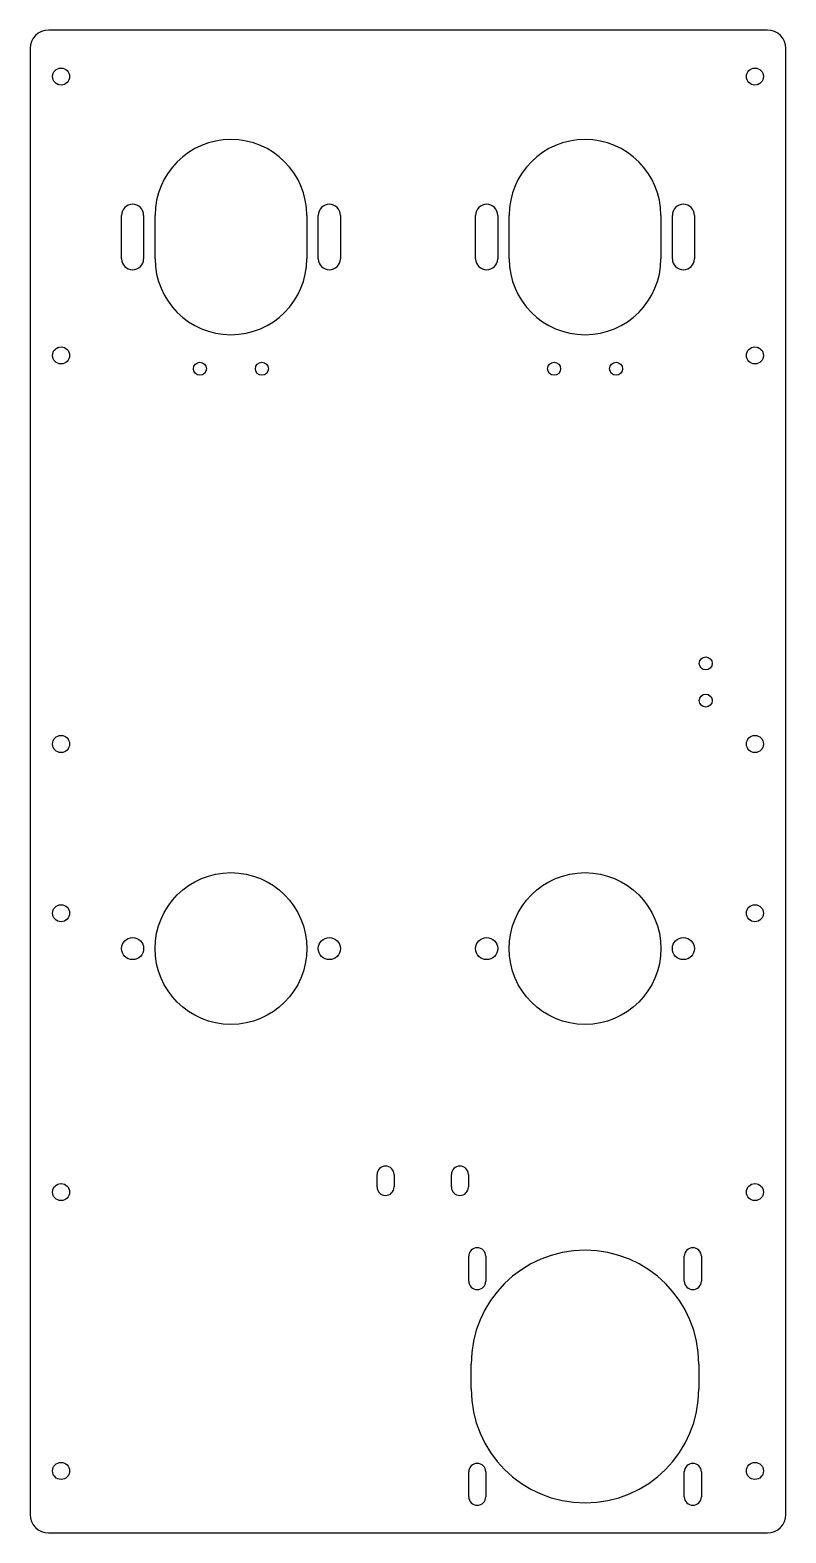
# Model space of a CAD drawing. Header units: millimetres. Extents: x -122 to 122, y 205 to 690.
import ezdxf

# ---------------------------------------------------------------- set-up
doc = ezdxf.new("R2010")
doc.units = ezdxf.units.MM

msp = doc.modelspace()

# ---------------------------------------------------------------- linework, layer by layer
for p, q in [((116, 690, 3.17), (-116, 690, 3.17)), ((-122, 684, 3.17), (-122, 211, 3.17)), ((122, 211, 3.17), (122, 684, 3.17)), ((-92.48, 616.19, 3.17), (-92.48, 630.19, 3.17)), ((-85.33, 630.19, 3.17), (-85.33, 616.19, 3.17)), ((-81.65, 616.19, 3.17), (-81.65, 630.19, 3.17)), ((-32.65, 630.19, 3.17), (-32.65, 616.19, 3.17)), ((-28.98, 616.19, 3.17), (-28.98, 630.19, 3.17)), ((-21.83, 630.19, 3.17), (-21.83, 616.19, 3.17)), ((21.83, 616.19, 3.17), (21.83, 630.19, 3.17)), ((28.98, 630.19, 3.17), (28.98, 616.19, 3.17)), ((32.65, 616.19, 3.17), (32.65, 630.19, 3.17)), ((81.65, 630.19, 3.17), (81.65, 616.19, 3.17)), ((85.33, 616.19, 3.17), (85.33, 630.19, 3.17)), ((92.48, 630.19, 3.17), (92.48, 616.19, 3.17)), ((-9.99, 316.65, 3.17), (-9.99, 320.65, 3.17)), ((-4.49, 320.65, 3.17), (-4.49, 316.65, 3.17)), ((14.01, 316.65, 3.17), (14.01, 320.65, 3.17)), ((19.51, 320.65, 3.17), (19.51, 316.65, 3.17)), ((19.61, 286.27, 3.17), (19.61, 294.27, 3.17)), ((25.11, 294.27, 3.17), (25.11, 286.27, 3.17)), ((89.19, 286.27, 3.17), (89.19, 294.27, 3.17)), ((94.69, 294.27, 3.17), (94.69, 286.27, 3.17)), ((20.4, 251.48, 3.17), (20.4, 259.48, 3.17)), ((93.9, 259.48, 3.17), (93.9, 251.48, 3.17)), ((19.61, 216.69, 3.17), (19.61, 224.69, 3.17)), ((25.11, 224.69, 3.17), (25.11, 216.69, 3.17)), ((89.19, 216.69, 3.17), (89.19, 224.69, 3.17)), ((94.69, 224.69, 3.17), (94.69, 216.69, 3.17)), ((-116, 205, 3.17), (116, 205, 3.17))]:
    msp.add_line(p, q)
for centre, radius in [((-112, 675, 3.17), 2.75), ((112, 675, 3.17), 2.75), ((-112, 585, 3.17), 2.75), ((112, 585, 3.17), 2.75), ((-67.15, 580.69, 3.17), 2.1), ((-47.15, 580.69, 3.17), 2.1), ((47.15, 580.69, 3.17), 2.1), ((67.15, 580.69, 3.17), 2.1), ((96.09, 485.6, 3.17), 2.1), ((96.09, 473.6, 3.17), 2.1), ((-112, 459.6, 3.17), 2.75), ((112, 459.6, 3.17), 2.75), ((-57.15, 393.59, 3.17), 24.5), ((57.15, 393.59, 3.17), 24.5), ((-112, 405, 3.17), 2.75), ((112, 405, 3.17), 2.75), ((-88.9, 393.59, 3.17), 3.57), ((-25.4, 393.59, 3.17), 3.57), ((25.4, 393.59, 3.17), 3.57), ((88.9, 393.59, 3.17), 3.57), ((-112, 315, 3.17), 2.75), ((112, 315, 3.17), 2.75), ((-112, 225, 3.17), 2.75), ((112, 225, 3.17), 2.75)]:
    msp.add_circle(centre, radius)
for centre, radius, start, end in [((-116, 684, 3.17), 6, 90, 180), ((116, 684, 3.17), 6, 0, 90), ((-57.15, 630.19, 3.17), 24.5, 0, 180), ((57.15, 630.19, 3.17), 24.5, 0, 180), ((-88.9, 630.19, 3.17), 3.57, 0, 180), ((-25.4, 630.19, 3.17), 3.57, 0, 180), ((25.4, 630.19, 3.17), 3.57, 0, 180), ((88.9, 630.19, 3.17), 3.57, 0, 180), ((-88.9, 616.19, 3.17), 3.57, 180, 360), ((-57.15, 616.19, 3.17), 24.5, 180, 360), ((-25.4, 616.19, 3.17), 3.57, 180, 360), ((25.4, 616.19, 3.17), 3.57, 180, 360), ((57.15, 616.19, 3.17), 24.5, 180, 360), ((88.9, 616.19, 3.17), 3.57, 180, 360), ((-7.24, 320.65, 3.17), 2.75, 0, 180), ((16.76, 320.65, 3.17), 2.75, 0, 180), ((-7.24, 316.65, 3.17), 2.75, 180, 360), ((16.76, 316.65, 3.17), 2.75, 180, 360), ((22.36, 294.27, 3.17), 2.75, 0, 180), ((57.15, 259.48, 3.17), 36.75, 0, 180), ((91.94, 294.27, 3.17), 2.75, 0, 180), ((22.36, 286.27, 3.17), 2.75, 180, 360), ((91.94, 286.27, 3.17), 2.75, 180, 360), ((57.15, 251.48, 3.17), 36.75, 180, 360), ((22.36, 224.69, 3.17), 2.75, 0, 180), ((91.94, 224.69, 3.17), 2.75, 0, 180), ((22.36, 216.69, 3.17), 2.75, 180, 360), ((91.94, 216.69, 3.17), 2.75, 180, 360), ((-116, 211, 3.17), 6, 180, 270), ((116, 211, 3.17), 6, -90, 0)]:
    msp.add_arc(centre, radius, start, end)

doc.saveas('drawing.dxf')
